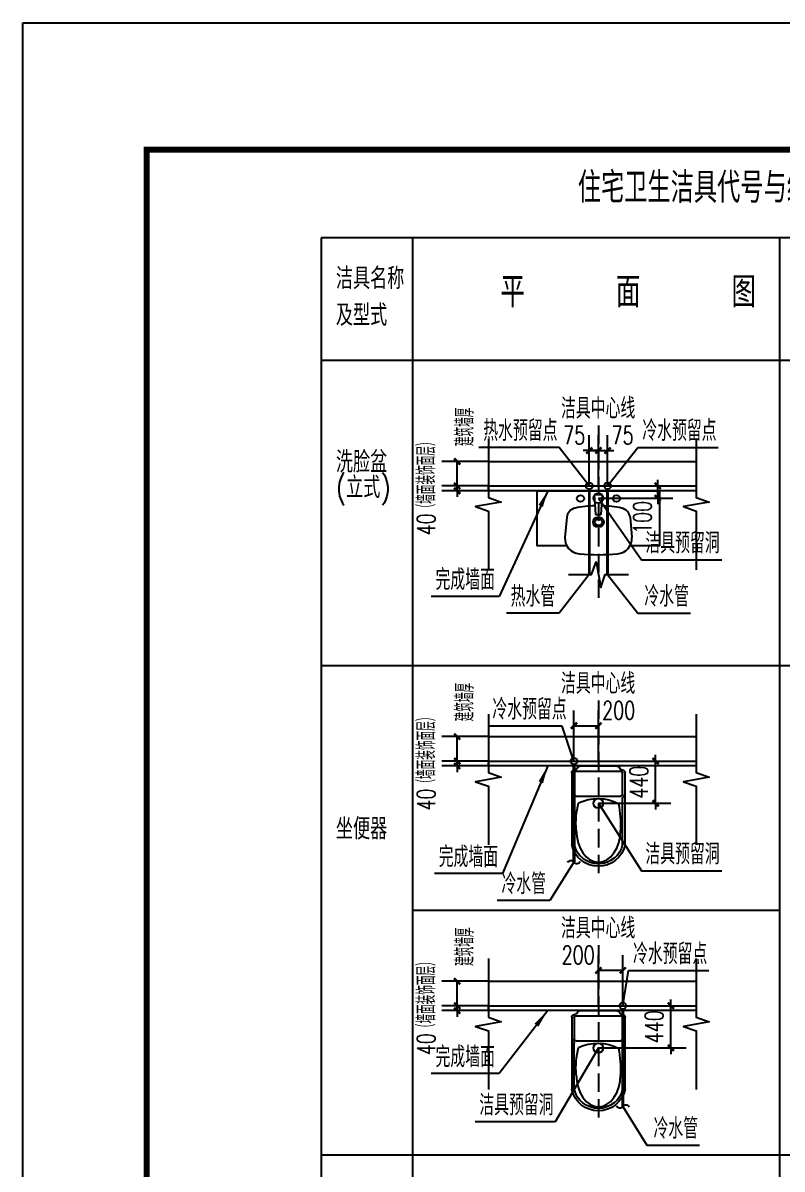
# Model space of a CAD drawing. Header units: millimetres. Extents: x 38494 to 103938, y -249777 to -227577.
# Drawn here: x 38494 to 45850, y -238673 to -227577 of the extents above; entities that cross this region are included whole.
import ezdxf

# ---------------------------------------------------------------- set-up
doc = ezdxf.new("R2010")
doc.units = ezdxf.units.MM
doc.header["$LTSCALE"] = 600
doc.linetypes.add('CENTER2', pattern=[1.125, 0.75, -0.125, 0.125, -0.125])
doc.linetypes.add('DASH', pattern=[0.35, 0.25, -0.1])
for name, color, linetype in [('01平-家具', 8, 'Continuous'), ('01平-洁具', 8, 'Continuous'), ('EQUIP_给水', 7, 'Continuous'), ('PIPE-热给水', 6, 'Continuous'), ('PIPE-给水', 3, 'Continuous'), ('TEXT', 7, 'Continuous'), ('TWT_DIM', 3, 'Continuous'), ('TWT_LEAD', 3, 'Continuous'), ('TWT_SYMB', 3, 'Continuous'), ('TWT_TEXT', 7, 'Continuous'), ('冷凝水', 4, 'Continuous'), ('散水', 150, 'Continuous')]:
    doc.layers.add(name, color=color, linetype=linetype)
doc.layers.add('LVTRY', color=6, linetype='Continuous', lineweight=9)
doc.styles.add('_TCH_DIM', font='SIMPLEX', dxfattribs={"bigfont": 'GBCBIG'})
doc.styles.add('_TCH_DIM_T3', font='SIMPLEX', dxfattribs={"width": 0.705882, "bigfont": 'GBCBIG'})
doc.styles.add('_TWT_PIPEDN', font='SIMPLEX', dxfattribs={"width": 0.8, "height": 3.5, "bigfont": 'HZTXT'})
doc.styles.add('gbenor+gbcbig', font='gbenor.shx', dxfattribs={"bigfont": 'gbcbig.shx'})
doc.styles.add('TSSD_NORMAL', font='tssdeng.shx', dxfattribs={"bigfont": 'tssdchn.shx'})
doc.dimstyles.new('_TWT_ARCH&&50', dxfattribs={"dimtxt": 148.75, "dimasz": 50, "dimexe": 125, "dimexo": 0, "dimgap": 63.125, "dimtad": 1, "dimdec": 0, "dimzin": 0, "dimdsep": 46, "dimtxsty": '_TCH_DIM_T3', "dimblk": 'ARCHTICK', "dimcen": 0.09, "dimclrt": 7, "dimazin": 2, "dimtfac": 1, "dimtdec": 0, "dimtix": 1, "dimtmove": 2, "dimatfit": 3, "dimfxl": 50, "dimtolj": 1, "dimtzin": 0, "dimarcsym": 0})

# ---------------------------------------------------------------- blocks, each defined once
blk = doc.blocks.new('A$C6F667AFB')
at = {"layer": '01平-家具'}
for p, q in [((465.9, 488.9), (476.9, 327.8)), ((534.1, 488.9), (465.9, 488.9)), ((523.1, 327.8), (534.1, 488.9)), ((241.1, 305.3), (226.1, 141.3)), ((476.9, 327.8), (523.1, 327.8)), ((758.9, 305.3), (773.9, 141.3))]:
    blk.add_line(p, q, dxfattribs=at)
blk.add_lwpolyline([(241.4, 72), (0, 72), (0, 522), (1000, 522), (1000, 72), (758.6, 72)], dxfattribs=at)
for centre in [(353, 458.7), (647, 458.7)]:
    blk.add_ellipse(centre, major_axis=(29.4, 0), ratio=0.938776, dxfattribs=at)
for centre, major_axis, start_param, end_param in [((329.1, 299.6), (88.2, 0), 1.78785, 3.072696), ((500, -428.1), (-882, 0), -1.539069, -1.353743), ((500, -428.1), (882, 0), 1.353743, 1.539069), ((670.9, 299.6), (-88.2, 0), 3.21049, 4.495336), ((500, 265.5), (-44.1, 0), 1.570796326830566, 7.853981634010152), ((500, 265.5), (-29.4, 0), 1.570796326809947, 7.853981633989534), ((358, 130.8), (-132.3, 0), -0.08511, 1.468112), ((642, 130.8), (132.3, 0), -1.468112, 0.08511), ((500, 1424.7), (-1517.9, 0), 1.468112, 1.673481)]:
    blk.add_ellipse(centre, major_axis=major_axis, ratio=0.938776, start_param=start_param, end_param=end_param, dxfattribs=at)
blk = doc.blocks.new('16#给排水专业全部施工图20170220-座厕')
at = {"layer": '01平-洁具'}
for p, q in [((31.8, 194.1), (31.8, 195)), ((54.8, 218), (642.9, 218)), ((0, 149.7), (0, -149.7)), ((41.7, 184.1), (41.7, -184.4)), ((246, 184.1), (246, -184.4)), ((31.8, -195), (31.8, -194.1)), ((642.9, -218), (54.8, -218))]:
    blk.add_line(p, q, dxfattribs=at)
at = {"layer": '01平-洁具', "color": 8}
for p, q in [((641.6, 198), (266.1, 197.7)), ((641.9, -198), (266.3, -198))]:
    blk.add_line(p, q, dxfattribs=at)
at = {"layer": '01平-洁具'}
for points in [[(53.3, 197.6, -0.132715), (54.8, 198), (231.8, 198)], [(232.9, -198), (54.8, -198, -0.068228), (54, -197.9, -0.068228)]]:
    blk.add_lwpolyline(points, format="xyb", dxfattribs=at)
for centre, radius, start, end in [((9.5, 194.6), 22.3, 287.84896, 1.14073), ((54.8, 195), 23, 90, 180), ((56.9, 182.8), 15.3, 86.09142, 175.04226), ((230.8, 182.8), 15.3, 4.95774, 93.90858), ((597.3, 0), 222.7, 281.8275, 78.1725), ((23.9, 150.6), 23.9, 108.40504, 182.16329), ((23.9, -150.6), 23.9, 177.83671, 251.59496), ((9.5, -194.6), 22.3, 358.85927, 72.15104), ((56.4, -183.4), 14.7, 184.04332, 276.21872), ((231.3, -183.4), 14.7, 263.78128, 355.95668), ((54.8, -195), 23, 180, 270)]:
    blk.add_arc(centre, radius, start, end, dxfattribs=at)
at = {"layer": '01平-洁具', "color": 8}
for centre, radius, start, end in [((266, 217.7), 20, 180.08849, 270.08848), ((597.3, 0), 202.7, 281.8275, 78.1725), ((640.4, 3.5), 373.9, 154.67272, 206.81771), ((465.2, -484.7), 668.2, 84.89639, 104.09898), ((500.3, 949.4), 1131.3, 260.15073, 271.23493), ((266.3, -218), 20, 90, 180)]:
    blk.add_arc(centre, radius, start, end, dxfattribs=at)
at = {"layer": '01平-洁具', "color": 8, "extrusion": (0, 0, -1)}
blk.add_ellipse((519.7, -0.4), major_axis=(266.7, 0.4), ratio=0.679746, start_param=-1.551025, end_param=1.553127, dxfattribs=at)
blk = doc.blocks.new('$TwtSys$00000132')
at = {"elevation": 0}
blk.add_lwpolyline([(7, -101, -0.575183), (0, 0, 0.604745), (-11, 101, 16.924828)], format="xyb", dxfattribs=at)
blk = doc.blocks.new('_ArchTick')
at = {"color": 0, "linetype": 'ByBlock', "const_width": 0.4}
blk.add_lwpolyline([(-0.5, -0.5), (0.5, 0.5)], dxfattribs=at)
blk = doc.blocks.new('*D28')
at = {"layer": 'Defpoints', "color": 0, "transparency": 16777216}
for p in [(1006799.3, 446460), (1006724.3, 446170.5), (1006799.3, 446170.5)]:
    blk.add_point(p, dxfattribs=at)
at = {"layer": 'TWT_DIM', "color": 0, "lineweight": -2, "transparency": 16777216}
for p, q in [((1006724.3, 446170.5), (1006724.3, 446585)), ((1006799.3, 446170.5), (1006799.3, 446585)), ((1006724.3, 446460), (1006674.3, 446460)), ((1006724.3, 446460), (1006799.3, 446460)), ((1006799.3, 446460), (1006849.3, 446460))]:
    blk.add_line(p, q, dxfattribs=at)
at = {"layer": 'TWT_DIM', "color": 0, "lineweight": -2, "transparency": 16777216, "xscale": 50, "yscale": 50, "zscale": 50}
blk.add_blockref('_ArchTick', (1006724.3, 446460), dxfattribs=at)
at = {"layer": 'TWT_DIM', "color": 0, "lineweight": -2, "transparency": 16777216, "xscale": 50, "yscale": 50, "zscale": 50, "rotation": 180}
blk.add_blockref('_ArchTick', (1006799.3, 446460), dxfattribs=at)
at = {"layer": 'TWT_DIM', "color": 7, "transparency": 16777216, "insert": (1006922.1, 446585), "char_height": 148.75, "attachment_point": 5, "style": '_TCH_DIM_T3'}
blk.add_mtext('\\A1;75', dxfattribs=at)
blk = doc.blocks.new('*D29')
at = {"layer": 'Defpoints', "color": 0, "transparency": 16777216}
for p in [(1006724.3, 446460), (1006649.3, 446170.5), (1006724.3, 446170.5)]:
    blk.add_point(p, dxfattribs=at)
at = {"layer": 'TWT_DIM', "color": 0, "lineweight": -2, "transparency": 16777216}
for p, q in [((1006649.3, 446170.5), (1006649.3, 446585)), ((1006724.3, 446170.5), (1006724.3, 446585)), ((1006649.3, 446460), (1006599.3, 446460)), ((1006649.3, 446460), (1006724.3, 446460)), ((1006724.3, 446460), (1006774.3, 446460))]:
    blk.add_line(p, q, dxfattribs=at)
at = {"layer": 'TWT_DIM', "color": 0, "lineweight": -2, "transparency": 16777216, "xscale": 50, "yscale": 50, "zscale": 50}
blk.add_blockref('_ArchTick', (1006649.3, 446460), dxfattribs=at)
at = {"layer": 'TWT_DIM', "color": 0, "lineweight": -2, "transparency": 16777216, "xscale": 50, "yscale": 50, "zscale": 50, "rotation": 180}
blk.add_blockref('_ArchTick', (1006724.3, 446460), dxfattribs=at)
at = {"layer": 'TWT_DIM', "color": 7, "transparency": 16777216, "insert": (1006526.4, 446585), "char_height": 148.75, "attachment_point": 5, "style": '_TCH_DIM_T3'}
blk.add_mtext('\\A1;75', dxfattribs=at)
blk = doc.blocks.new('*D30')
at = {"layer": 'Defpoints', "color": 0, "transparency": 16777216}
for p in [(1006724.3, 446170.5), (1007209.5, 446170.5), (1006724.3, 446070.4)]:
    blk.add_point(p, dxfattribs=at)
at = {"layer": 'TWT_DIM', "color": 0, "lineweight": -2, "transparency": 16777216}
for p, q in [((1006724.3, 446170.5), (1007334.5, 446170.5)), ((1007209.4, 446070.4), (1007209.5, 446170.5)), ((1007209.5, 446170.5), (1007209.5, 446220.5)), ((1006724.3, 446070.4), (1007334.4, 446070.4)), ((1007209.4, 446070.4), (1007209.4, 446020.4))]:
    blk.add_line(p, q, dxfattribs=at)
at = {"layer": 'TWT_DIM', "color": 0, "lineweight": -2, "transparency": 16777216, "xscale": 50, "yscale": 50, "zscale": 50}
for p, rotation in [((1007209.5, 446170.5), 269.9970163916203), ((1007209.4, 446070.4), 89.99701639162036)]:
    blk.add_blockref('_ArchTick', p, dxfattribs=dict(at, rotation=rotation))
at = {"layer": 'TWT_DIM', "color": 7, "transparency": 16777216, "insert": (1007084.4, 445913.3), "char_height": 148.75, "attachment_point": 5, "rotation": 89.99702, "style": '_TCH_DIM_T3'}
blk.add_mtext('\\A1;100', dxfattribs=at)
blk = doc.blocks.new('*D36')
at = {"layer": 'Defpoints', "color": 0, "transparency": 16777216}
for p in [(1005568.5, 446170.5), (1005824.3, 446170.5), (1005824.3, 446130.5)]:
    blk.add_point(p, dxfattribs=at)
at = {"layer": 'TWT_DIM', "color": 0, "lineweight": -2, "transparency": 16777216}
for p, q in [((1005824.3, 446170.5), (1005443.5, 446170.5)), ((1005568.5, 446170.5), (1005568.5, 446220.5)), ((1005568.5, 446130.5), (1005568.5, 446170.5)), ((1005824.3, 446130.5), (1005443.5, 446130.5)), ((1005568.5, 446130.5), (1005568.5, 446080.5))]:
    blk.add_line(p, q, dxfattribs=at)
at = {"layer": 'TWT_DIM', "color": 0, "lineweight": -2, "transparency": 16777216, "xscale": 50, "yscale": 50, "zscale": 50}
for p, rotation in [((1005568.5, 446170.5), 270), ((1005568.5, 446130.5), 90)]:
    blk.add_blockref('_ArchTick', p, dxfattribs=dict(at, rotation=rotation))
at = {"layer": 'TWT_DIM', "color": 7, "transparency": 16777216, "insert": (1005316.6, 446170.5), "char_height": 148.75, "attachment_point": 5, "rotation": 90, "style": '_TCH_DIM_T3'}
blk.add_mtext('\\A1;40（墙面装饰面层）', dxfattribs=at)
blk = doc.blocks.new('*D37')
at = {"layer": 'Defpoints', "color": 0, "transparency": 16777216}
for p in [(1005568.5, 446370.5), (1005824.3, 446370.5), (1005824.3, 446170.5)]:
    blk.add_point(p, dxfattribs=at)
at = {"layer": 'TWT_DIM', "color": 0, "lineweight": -2, "transparency": 16777216}
for p, q in [((1005824.3, 446370.5), (1005443.5, 446370.5)), ((1005568.5, 446170.5), (1005568.5, 446370.5)), ((1005824.3, 446170.5), (1005443.5, 446170.5))]:
    blk.add_line(p, q, dxfattribs=at)
at = {"layer": 'TWT_DIM', "color": 0, "lineweight": -2, "transparency": 16777216, "xscale": 50, "yscale": 50, "zscale": 50}
for p, rotation in [((1005568.5, 446370.5), 90), ((1005568.5, 446170.5), 270)]:
    blk.add_blockref('_ArchTick', p, dxfattribs=dict(at, rotation=rotation))
at = {"layer": 'TWT_DIM', "color": 7, "transparency": 16777216, "insert": (1005630.6, 446653.4), "char_height": 148.75, "attachment_point": 5, "rotation": 90, "style": '_TCH_DIM_T3'}
blk.add_mtext('\\A1;建筑墙厚', dxfattribs=at)
blk = doc.blocks.new('*D38')
at = {"layer": 'Defpoints', "color": 0, "transparency": 16777216}
for p in [(1005568.5, 443920.5), (1005824.3, 443920.5), (1005824.3, 443880.5)]:
    blk.add_point(p, dxfattribs=at)
at = {"layer": 'TWT_DIM', "color": 0, "lineweight": -2, "transparency": 16777216}
for p, q in [((1005824.3, 443920.5), (1005443.5, 443920.5)), ((1005568.5, 443920.5), (1005568.5, 443970.5)), ((1005568.5, 443880.5), (1005568.5, 443920.5)), ((1005824.3, 443880.5), (1005443.5, 443880.5)), ((1005568.5, 443880.5), (1005568.5, 443830.5))]:
    blk.add_line(p, q, dxfattribs=at)
at = {"layer": 'TWT_DIM', "color": 0, "lineweight": -2, "transparency": 16777216, "xscale": 50, "yscale": 50, "zscale": 50}
for p, rotation in [((1005568.5, 443920.5), 270), ((1005568.5, 443880.5), 90)]:
    blk.add_blockref('_ArchTick', p, dxfattribs=dict(at, rotation=rotation))
at = {"layer": 'TWT_DIM', "color": 7, "transparency": 16777216, "insert": (1005316.6, 443920.5), "char_height": 148.75, "attachment_point": 5, "rotation": 90, "style": '_TCH_DIM_T3'}
blk.add_mtext('\\A1;40（墙面装饰面层）', dxfattribs=at)
blk = doc.blocks.new('*D39')
at = {"layer": 'Defpoints', "color": 0, "transparency": 16777216}
for p in [(1005568.5, 444120.5), (1005824.3, 444120.5), (1005824.3, 443920.5)]:
    blk.add_point(p, dxfattribs=at)
at = {"layer": 'TWT_DIM', "color": 0, "lineweight": -2, "transparency": 16777216}
for p, q in [((1005824.3, 444120.5), (1005443.5, 444120.5)), ((1005568.5, 443920.5), (1005568.5, 444120.5)), ((1005824.3, 443920.5), (1005443.5, 443920.5))]:
    blk.add_line(p, q, dxfattribs=at)
at = {"layer": 'TWT_DIM', "color": 0, "lineweight": -2, "transparency": 16777216, "xscale": 50, "yscale": 50, "zscale": 50}
for p, rotation in [((1005568.5, 444120.5), 90), ((1005568.5, 443920.5), 270)]:
    blk.add_blockref('_ArchTick', p, dxfattribs=dict(at, rotation=rotation))
at = {"layer": 'TWT_DIM', "color": 7, "transparency": 16777216, "insert": (1005630.6, 444403.4), "char_height": 148.75, "attachment_point": 5, "rotation": 90, "style": '_TCH_DIM_T3'}
blk.add_mtext('\\A1;建筑墙厚', dxfattribs=at)
blk = doc.blocks.new('*D40')
at = {"layer": 'Defpoints', "color": 0, "transparency": 16777216}
for p in [(1006724.3, 444210), (1006524.3, 443920.5), (1006724.3, 443920.5)]:
    blk.add_point(p, dxfattribs=at)
at = {"layer": 'TWT_DIM', "color": 0, "lineweight": -2, "transparency": 16777216}
for p, q in [((1006524.3, 443920.5), (1006524.3, 444335)), ((1006724.3, 443920.5), (1006724.3, 444335)), ((1006524.3, 444210), (1006724.3, 444210))]:
    blk.add_line(p, q, dxfattribs=at)
at = {"layer": 'TWT_DIM', "color": 0, "lineweight": -2, "transparency": 16777216, "xscale": 50, "yscale": 50, "zscale": 50, "rotation": 180}
blk.add_blockref('_ArchTick', (1006524.3, 444210), dxfattribs=at)
at = {"layer": 'TWT_DIM', "color": 0, "lineweight": -2, "transparency": 16777216, "xscale": 50, "yscale": 50, "zscale": 50}
blk.add_blockref('_ArchTick', (1006724.3, 444210), dxfattribs=at)
at = {"layer": 'TWT_DIM', "color": 7, "transparency": 16777216, "insert": (1006890, 444335), "char_height": 148.75, "attachment_point": 5, "style": '_TCH_DIM_T3'}
blk.add_mtext('\\A1;200', dxfattribs=at)
blk = doc.blocks.new('*D41')
at = {"layer": 'Defpoints', "color": 0, "transparency": 16777216}
for p in [(1006724.3, 443920.5), (1007192.4, 443920.5), (1006724.3, 443575.5)]:
    blk.add_point(p, dxfattribs=at)
at = {"layer": 'TWT_DIM', "color": 0, "lineweight": -2, "transparency": 16777216}
for p, q in [((1006724.3, 443920.5), (1007317.4, 443920.5)), ((1007192.4, 443920.5), (1007192.4, 443970.5)), ((1007192.4, 443575.5), (1007192.4, 443920.5)), ((1006724.3, 443575.5), (1007317.4, 443575.5)), ((1007192.4, 443575.5), (1007192.4, 443525.5))]:
    blk.add_line(p, q, dxfattribs=at)
at = {"layer": 'TWT_DIM', "color": 0, "lineweight": -2, "transparency": 16777216, "xscale": 50, "yscale": 50, "zscale": 50}
for p, rotation in [((1007192.4, 443920.5), 270), ((1007192.4, 443575.5), 90)]:
    blk.add_blockref('_ArchTick', p, dxfattribs=dict(at, rotation=rotation))
at = {"layer": 'TWT_DIM', "color": 7, "transparency": 16777216, "insert": (1007054.9, 443748), "char_height": 148.75, "attachment_point": 5, "rotation": 90, "style": '_TCH_DIM_T3'}
blk.add_mtext('\\A1;440', dxfattribs=at)
blk = doc.blocks.new('*D72')
at = {"layer": 'Defpoints', "color": 0, "transparency": 16777216}
for p in [(1005568.5, 441920.5), (1005824.3, 441920.5), (1005824.3, 441880.5)]:
    blk.add_point(p, dxfattribs=at)
at = {"layer": 'TWT_DIM', "color": 0, "lineweight": -2, "transparency": 16777216}
for p, q in [((1005568.5, 441920.5), (1005568.5, 441970.5)), ((1005824.3, 441920.5), (1005443.5, 441920.5)), ((1005824.3, 441880.5), (1005443.5, 441880.5)), ((1005568.5, 441880.5), (1005568.5, 441920.5)), ((1005568.5, 441880.5), (1005568.5, 441830.5))]:
    blk.add_line(p, q, dxfattribs=at)
at = {"layer": 'TWT_DIM', "color": 0, "lineweight": -2, "transparency": 16777216, "xscale": 50, "yscale": 50, "zscale": 50}
for p, rotation in [((1005568.5, 441920.5), 270), ((1005568.5, 441880.5), 90)]:
    blk.add_blockref('_ArchTick', p, dxfattribs=dict(at, rotation=rotation))
at = {"layer": 'TWT_DIM', "color": 7, "transparency": 16777216, "insert": (1005316.6, 441920.5), "char_height": 148.75, "attachment_point": 5, "rotation": 90, "style": '_TCH_DIM_T3'}
blk.add_mtext('\\A1;40（墙面装饰面层）', dxfattribs=at)
blk = doc.blocks.new('*D73')
at = {"layer": 'Defpoints', "color": 0, "transparency": 16777216}
for p in [(1005568.5, 442120.5), (1005824.3, 442120.5), (1005824.3, 441920.5)]:
    blk.add_point(p, dxfattribs=at)
at = {"layer": 'TWT_DIM', "color": 0, "lineweight": -2, "transparency": 16777216}
for p, q in [((1005824.3, 442120.5), (1005443.5, 442120.5)), ((1005568.5, 441920.5), (1005568.5, 442120.5)), ((1005824.3, 441920.5), (1005443.5, 441920.5))]:
    blk.add_line(p, q, dxfattribs=at)
at = {"layer": 'TWT_DIM', "color": 0, "lineweight": -2, "transparency": 16777216, "xscale": 50, "yscale": 50, "zscale": 50}
for p, rotation in [((1005568.5, 442120.5), 90), ((1005568.5, 441920.5), 270)]:
    blk.add_blockref('_ArchTick', p, dxfattribs=dict(at, rotation=rotation))
at = {"layer": 'TWT_DIM', "color": 7, "transparency": 16777216, "insert": (1005630.6, 442403.4), "char_height": 148.75, "attachment_point": 5, "rotation": 90, "style": '_TCH_DIM_T3'}
blk.add_mtext('\\A1;建筑墙厚', dxfattribs=at)
blk = doc.blocks.new('*D74')
at = {"layer": 'Defpoints', "color": 0, "transparency": 16777216}
for p in [(1006924.3, 442210), (1006724.3, 441920.5), (1006924.3, 441920.5)]:
    blk.add_point(p, dxfattribs=at)
at = {"layer": 'TWT_DIM', "color": 0, "lineweight": -2, "transparency": 16777216}
for p, q in [((1006724.3, 441920.5), (1006724.3, 442335)), ((1006924.3, 441920.5), (1006924.3, 442335)), ((1006724.3, 442210), (1006924.3, 442210))]:
    blk.add_line(p, q, dxfattribs=at)
at = {"layer": 'TWT_DIM', "color": 0, "lineweight": -2, "transparency": 16777216, "xscale": 50, "yscale": 50, "zscale": 50, "rotation": 180}
blk.add_blockref('_ArchTick', (1006724.3, 442210), dxfattribs=at)
at = {"layer": 'TWT_DIM', "color": 0, "lineweight": -2, "transparency": 16777216, "xscale": 50, "yscale": 50, "zscale": 50}
blk.add_blockref('_ArchTick', (1006924.3, 442210), dxfattribs=at)
at = {"layer": 'TWT_DIM', "color": 7, "transparency": 16777216, "insert": (1006558.6, 442335), "char_height": 148.75, "attachment_point": 5, "style": '_TCH_DIM_T3'}
blk.add_mtext('\\A1;200', dxfattribs=at)
blk = doc.blocks.new('*D75')
at = {"layer": 'Defpoints', "color": 0, "transparency": 16777216}
for p in [(1006724.3, 441920.5), (1007317.4, 441920.5), (1006724.3, 441575.5)]:
    blk.add_point(p, dxfattribs=at)
at = {"layer": 'TWT_DIM', "color": 0, "lineweight": -2, "transparency": 16777216}
for p, q in [((1007317.4, 441920.5), (1007317.4, 441970.5)), ((1006724.3, 441920.5), (1007442.4, 441920.5)), ((1007317.4, 441575.5), (1007317.4, 441920.5)), ((1006724.3, 441575.5), (1007442.4, 441575.5)), ((1007317.4, 441575.5), (1007317.4, 441525.5))]:
    blk.add_line(p, q, dxfattribs=at)
at = {"layer": 'TWT_DIM', "color": 0, "lineweight": -2, "transparency": 16777216, "xscale": 50, "yscale": 50, "zscale": 50}
for p, rotation in [((1007317.4, 441920.5), 270), ((1007317.4, 441575.5), 90)]:
    blk.add_blockref('_ArchTick', p, dxfattribs=dict(at, rotation=rotation))
at = {"layer": 'TWT_DIM', "color": 7, "transparency": 16777216, "insert": (1007179.9, 441748), "char_height": 148.75, "attachment_point": 5, "rotation": 90, "style": '_TCH_DIM_T3'}
blk.add_mtext('\\A1;440', dxfattribs=at)
blk = doc.blocks.new('16#给排水专业全部施工图20170220-11111111')
for centre in [(1006724.3, 446070.4, 0), (1006724.3, 443575.5, 0), (1006724.3, 441575.5, 0)]:
    blk.add_circle(centre, 40)
at = {"layer": 'PIPE-热给水', "linetype": 'CENTER2', "ltscale": 0.5, "const_width": 22.5}
blk.add_lwpolyline([(1006649.3, 446143), (1006649.3, 445445.5)], dxfattribs=at)
at = {"layer": 'PIPE-热给水', "linetype": 'CENTER2'}
blk.add_circle((1006649.3, 446170.5), 27.5, dxfattribs=at)
at = {"layer": 'PIPE-给水', "linetype": 'ByBlock', "ltscale": 0.5, "const_width": 25}
for points in [[(1006799.3, 446143), (1006799.3, 445445.5)], [(1006524.3, 443893), (1006524.3, 443095.5)], [(1006924.3, 441893), (1006924.3, 441095.5)]]:
    blk.add_lwpolyline(points, dxfattribs=at)
at = {"layer": 'PIPE-给水', "linetype": 'ByBlock'}
for centre in [(1006799.3, 446170.5), (1006524.3, 443920.5), (1006924.3, 441920.5)]:
    blk.add_circle(centre, 27.5, dxfattribs=at)
at = {"layer": 'TEXT', "linetype": 'DASH'}
for p, q in [((1006724.3, 446665.5), (1006724.3, 445195.5)), ((1006724.3, 444415.5), (1006724.3, 442945.5)), ((1006724.3, 442415.5), (1006724.3, 440945.5))]:
    blk.add_line(p, q, dxfattribs=at)
at = {"layer": 'TEXT'}
for p, q in [((1005824.3, 446370.5), (1007524.3, 446370.5)), ((1005824.3, 446370.5), (1005824.3, 446170.5)), ((1007524.3, 446370.5), (1007524.3, 446170.5)), ((1005824.3, 446170.5), (1007524.3, 446170.5)), ((1006309.1, 446130.5), (1005912.2, 445267.1)), ((1005912.2, 445267.1), (1005356.2, 445267.1)), ((1005824.3, 444120.5), (1007524.3, 444120.5)), ((1005824.3, 444120.5), (1005824.3, 443920.5)), ((1007524.3, 444120.5), (1007524.3, 443920.5)), ((1005824.3, 443920.5), (1007524.3, 443920.5)), ((1006309.1, 443880.5), (1005938.4, 443000.6)), ((1005938.4, 443000.6), (1005382.5, 443000.6)), ((1005824.3, 442120.5), (1007524.3, 442120.5)), ((1005824.3, 442120.5), (1005824.3, 441920.5)), ((1007524.3, 442120.5), (1007524.3, 441920.5)), ((1005824.3, 441920.5), (1007524.3, 441920.5)), ((1006309.1, 441880.5), (1005912.2, 441365)), ((1005912.2, 441365), (1005356.2, 441365))]:
    blk.add_line(p, q, dxfattribs=at)
for points in [[(1005824.3, 446555.5), (1005824.3, 446076.8), (1005929.3, 446038.6), (1005719.3, 446001.5), (1005824.3, 445964.3), (1005824.3, 445485.5)], [(1007524.3, 446555.5), (1007524.3, 446076.8), (1007629.3, 446038.6), (1007419.3, 446001.5), (1007524.3, 445964.3), (1007524.3, 445485.5)], [(1005824.3, 444305.5), (1005824.3, 443826.8), (1005929.3, 443788.6), (1005719.3, 443751.5), (1005824.3, 443714.3), (1005824.3, 443235.5)], [(1007524.3, 444305.5), (1007524.3, 443826.8), (1007629.3, 443788.6), (1007419.3, 443751.5), (1007524.3, 443714.3), (1007524.3, 443235.5)], [(1005824.3, 442305.5), (1005824.3, 441826.8), (1005929.3, 441788.6), (1005719.3, 441751.5), (1005824.3, 441714.3), (1005824.3, 441235.5)], [(1007524.3, 442305.5), (1007524.3, 441826.8), (1007629.3, 441788.6), (1007419.3, 441751.5), (1007524.3, 441714.3), (1007524.3, 441235.5)]]:
    blk.add_lwpolyline(points, dxfattribs=at)
for points in [[(1007524.3, 446170.5), (1007524.3, 446130.5), (1005824.3, 446130.5), (1005824.3, 446170.5)], [(1007524.3, 443920.5), (1007524.3, 443880.5), (1005824.3, 443880.5), (1005824.3, 443920.5)], [(1007524.3, 441920.5), (1007524.3, 441880.5), (1005824.3, 441880.5), (1005824.3, 441920.5)]]:
    blk.add_lwpolyline(points, close=True, dxfattribs=at)
for points in [[(1006309.1, 446130.5, 0, 40, 0), (1006252.3, 446006.8, 0, 0, 0)], [(1006309.1, 443880.5, 0, 40, 0), (1006252.8, 443746.9, 0, 0, 0)], [(1006309.1, 441880.5, 0, 40, 0), (1006217.6, 441761.7, 0, 0, 0)]]:
    blk.add_lwpolyline(points, format="xyseb", dxfattribs=at)
at = {"layer": 'TWT_LEAD', "color": 7}
for p, q in [((1006402.2, 446485.8), (1005746.9, 446485.8)), ((1006649.3, 446170.5), (1006402.2, 446485.8)), ((1006649.3, 446170.5), (1006402.2, 446485.8)), ((1006799.3, 446170.5), (1007046.4, 446485.8)), ((1006799.3, 446170.5), (1007046.4, 446485.8)), ((1007046.4, 446485.8), (1007702.9, 446485.8)), ((1006724.3, 446070.4), (1007077.8, 445566.9)), ((1007077.8, 445566.9), (1007733.9, 445566.9)), ((1006649.3, 445445.5), (1006402.2, 445130.3)), ((1006649.3, 445445.5), (1006402.2, 445130.3)), ((1006799.3, 445445.5), (1007046.4, 445130.3)), ((1006799.3, 445445.5), (1007046.4, 445130.3)), ((1006402.2, 445130.3), (1005970.9, 445130.3)), ((1007046.4, 445130.3), (1007477.7, 445130.3)), ((1006428.1, 444207.3), (1005821.6, 444207.3)), ((1006524.3, 443920.5), (1006428.1, 444207.3)), ((1006524.3, 443920.5), (1006428.1, 444207.3)), ((1006724.3, 443575.5, 0), (1007077.8, 443024.1)), ((1006524.3, 443095.4), (1006327.2, 442780.2)), ((1006524.3, 443095.4), (1006327.2, 442780.2)), ((1007077.8, 443024.1), (1007734, 443024.1)), ((1006327.2, 442780.2), (1005895.9, 442780.2)), ((1006924.3, 441920.5), (1006970.4, 442207.3)), ((1006924.3, 441920.5), (1006970.4, 442207.3)), ((1006970.4, 442207.3), (1007627, 442207.3)), ((1006724.3, 441575.5), (1006370.7, 440972)), ((1006924.3, 441095.4), (1007121.4, 440780.2)), ((1006924.3, 441095.4), (1007121.4, 440780.2)), ((1006370.7, 440972), (1005714.6, 440972)), ((1007121.4, 440780.2), (1007552.7, 440780.2))]:
    blk.add_line(p, q, dxfattribs=at)
at = {"layer": 'TWT_SYMB'}
blk.add_lwpolyline([(1006479.3, 445445.5), (1006668, 445445.5), (1006706.3, 445550.5), (1006743.3, 445340.5), (1006780.5, 445445.5), (1006969.3, 445445.5)], dxfattribs=at)
at = {"layer": 'TWT_TEXT'}
for p, q in [((1004456.4, 448198.7), (1004456.4, 433948.7)), ((1011956.4, 448198.7), (1004456.4, 448198.7)), ((1005206.4, 433948.7), (1005206.4, 448198.7)), ((1008206.4, 448198.7), (1008206.4, 433948.7)), ((1004456.4, 447198.7), (1011956.4, 447198.7)), ((1005206.4, 444698.7), (1005206.4, 447198.7)), ((1011956.4, 444698.7), (1004456.4, 444698.7)), ((1008206.4, 442698.7), (1005206.4, 442698.7)), ((1011956.4, 440698.7), (1004456.4, 440698.7))]:
    blk.add_line(p, q, dxfattribs=at)
at = {"layer": 'EQUIP_给水', "yscale": 0.4999999999999999, "zscale": 0.4999999999999999}
for p, xscale, rotation in [((1006524.3, 443095.5), 0.4999999999999999, 270), ((1006924.3, 441095.5), -0.4999999999999999, 90)]:
    blk.add_blockref('$TwtSys$00000132', p, dxfattribs=dict(at, xscale=xscale, rotation=rotation))
at = {"layer": 'LVTRY', "color": 6}
blk.add_blockref('A$C6F667AFB', (1006224.3, 445608.5), dxfattribs=at)
at = {"layer": 'LVTRY', "xscale": -0.9999999999999998, "rotation": 90}
for p in [(1006724.3, 443880.5), (1006724.3, 441880.5)]:
    blk.add_blockref('16#给排水专业全部施工图20170220-座厕', p, dxfattribs=at)
at = {"layer": 'TEXT', "style": 'gbenor+gbcbig'}
for p in [(1006418.2, 446720.5), (1006418.2, 444470.5), (1006418.2, 442470.5)]:
    blk.add_text('洁具中心线', height=168.79, dxfattribs=at).set_placement(p)
at = {"layer": 'TEXT', "color": 7, "style": '_TCH_DIM'}
for p in [(1005391.2, 445319.6), (1005417.5, 443053.1), (1005391.2, 441417.5)]:
    blk.add_text('完成墙面', height=168.79, dxfattribs=at).set_placement(p)
at = {"layer": 'TWT_LEAD', "color": 7, "style": '_TCH_DIM'}
for s, p in [('热水预留点', (1005781.9, 446538.3)), ('冷水预留点', (1007083.3, 446538.3)), ('洁具预留洞', (1007108.8, 445619.4)), ('热水管', (1006005.9, 445182.8)), ('冷水管', (1007100.1, 445182.8)), ('冷水预留点', (1005856.6, 444259.8)), ('洁具预留洞', (1007108.8, 443076.6)), ('冷水管', (1005930.9, 442832.7)), ('冷水预留点', (1007007.4, 442259.8)), ('洁具预留洞', (1005749.6, 441024.5)), ('冷水管', (1007175.1, 440832.7))]:
    blk.add_text(s, height=168.79, dxfattribs=at).set_placement(p)
at = {"layer": 'TWT_TEXT', "width": 0.8}
for s, height, style, p in [('住宅卫生洁具代号与给排水管道安装对应表', 250, 'TSSD_NORMAL', (1006555.5, 448484.9)), ('洁具名称', 175, '_TWT_PIPEDN', (1004575.9, 447779.6)), ('平     面     图', 250, '_TWT_PIPEDN', (1005922.4, 447629.6)), ('及型式', 175, '_TWT_PIPEDN', (1004575.9, 447479.6)), ('洗脸盆', 175, '_TWT_PIPEDN', (1004575.9, 446279.6)), ('(立式)', 175, '_TWT_PIPEDN', (1004575.9, 446071.3)), ('坐便器', 175, '_TWT_PIPEDN', (1004575.9, 443279.6))]:
    blk.add_text(s, height=height, dxfattribs=dict(at, style=style)).set_placement(p)
at = {"layer": 'TWT_DIM', "color": 7}
for base, p1, p2, text, picture, middle in [((1005568.5, 446170.5), (1005824.3, 446130.5), (1005824.3, 446170.5), '40（墙面装饰面层）', '*D36', (1005316.6, 446170.5)), ((1005568.5, 446370.5), (1005824.3, 446170.5), (1005824.3, 446370.5), '建筑墙厚', '*D37', (1005630.6, 446653.4)), ((1005568.5, 443920.5), (1005824.3, 443880.5), (1005824.3, 443920.5), '40（墙面装饰面层）', '*D38', (1005316.6, 443920.5)), ((1005568.5, 444120.5), (1005824.3, 443920.5), (1005824.3, 444120.5), '建筑墙厚', '*D39', (1005630.6, 444403.4)), ((1005568.5, 441920.5), (1005824.3, 441880.5), (1005824.3, 441920.5), '40（墙面装饰面层）', '*D72', (1005316.6, 441920.5)), ((1005568.5, 442120.5), (1005824.3, 441920.5), (1005824.3, 442120.5), '建筑墙厚', '*D73', (1005630.6, 442403.4))]:
    dim = blk.add_linear_dim(base=base, p1=p1, p2=p2, angle=90, text=text, dimstyle='_TWT_ARCH&&50', dxfattribs=at)
    dim.commit()
    dim.dimension.update_dxf_attribs({"geometry": picture, "text_midpoint": middle, "dimtype": 129})
for base, p1, p2, angle, picture, middle in [((1006724.3, 446460), (1006649.3, 446170.5), (1006724.3, 446170.5), 0, '*D29', (1006526.4, 446585)), ((1006799.3, 446460), (1006724.3, 446170.5), (1006799.3, 446170.5), 0, '*D28', (1006922.1, 446585)), ((1007209.5, 446170.5), (1006724.3, 446070.4), (1006724.3, 446170.5), 89.99702, '*D30', (1007084.4, 445913.3)), ((1006724.3, 444210), (1006524.3, 443920.5), (1006724.3, 443920.5), 0, '*D40', (1006890, 444335)), ((1006924.3, 442210), (1006724.3, 441920.5), (1006924.3, 441920.5), 0, '*D74', (1006558.6, 442335))]:
    dim = blk.add_linear_dim(base=base, p1=p1, p2=p2, angle=angle, dimstyle='_TWT_ARCH&&50', dxfattribs=at)
    dim.commit()
    dim.dimension.update_dxf_attribs({"geometry": picture, "text_midpoint": middle, "dimtype": 129})
at = {"layer": 'TWT_DIM', "color": 1}
for p1, p2, distance, picture, middle in [((1006724.3, 443575.5), (1006724.3, 443920.5), -468.1, '*D41', (1007054.9, 443748)), ((1006724.3, 441575.5), (1006724.3, 441920.5), -593.1, '*D75', (1007179.9, 441748))]:
    dim = blk.add_aligned_dim(p1=p1, p2=p2, distance=distance, text='440', dimstyle='_TWT_ARCH&&50', dxfattribs=at)
    dim.commit()
    dim.dimension.update_dxf_attribs({"geometry": picture, "text_midpoint": middle})

msp = doc.modelspace()

# ---------------------------------------------------------------- linework, layer by layer
at = {"const_width": 60}
msp.add_lwpolyline([(39694, -228804), (67894, -228804), (67894, -248577), (39694, -248577), (39694, -228804)], dxfattribs=at)
at = {"layer": '散水'}
msp.add_lwpolyline([(38494, -227577), (69094, -227577), (69094, -249777), (38494, -249777)], close=True, dxfattribs=at)

# ---------------------------------------------------------------- block references
at = {"layer": '冷凝水', "xscale": 1.184032499918249, "yscale": 1.184032499918249, "zscale": 1.184032499918249}
msp.add_blockref('16#给排水专业全部施工图20170220-11111111', (-1147924, -760340), dxfattribs=at)

doc.saveas('drawing.dxf')
